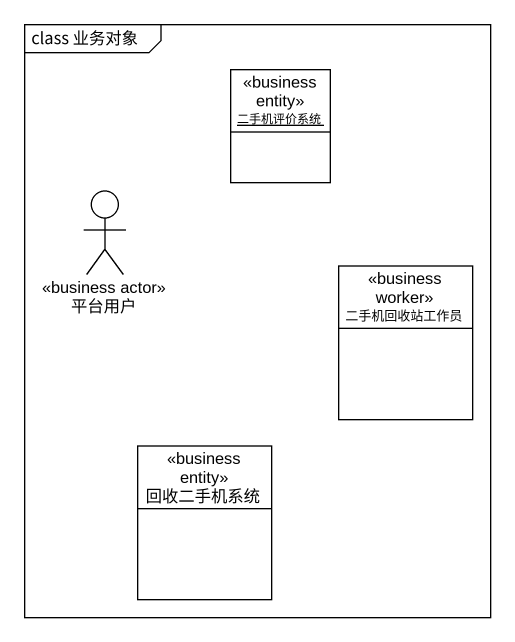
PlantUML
@startuml
mainframe class 业务对象
allowmixing
hide circle
hide empty members
object 二手机评价系统 <<business entity>>
actor 平台用户 <<business actor>>
class 二手机回收站工作员 <<business worker>>
class 回收二手机系统 <<business entity>>
@enduml
